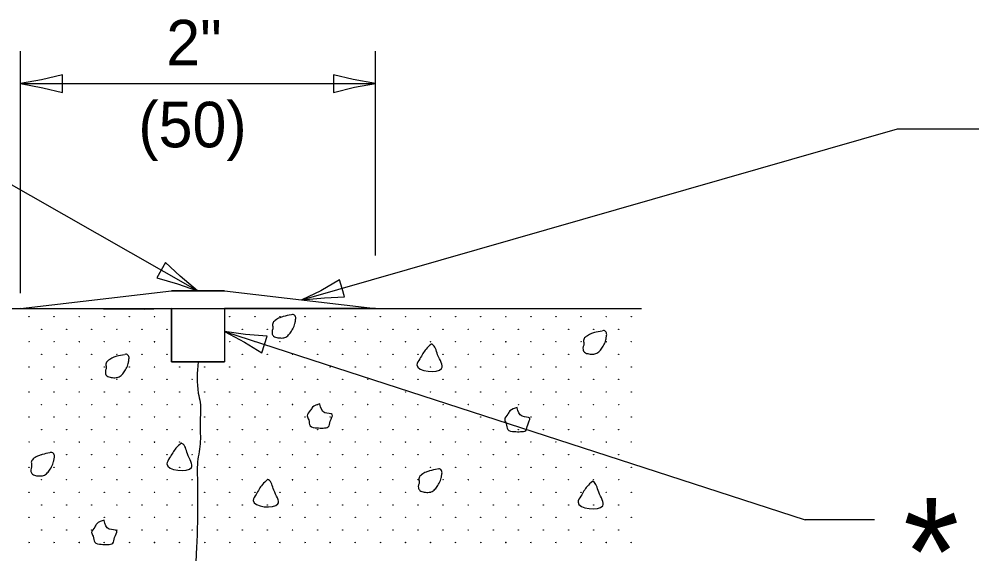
# Model space of a CAD drawing. Extents: x 0 to 2.83, y 0 to 1.83.
# Drawn here: x 0.8083 to 1.0759, y 0.5726 to 0.7217 of the extents above; entities that cross this region are included whole.
import ezdxf

# ---------------------------------------------------------------- set-up
doc = ezdxf.new("R2010")
doc.units = 0
for name, color, linetype in [('RD_Pr_Roadway_Dimensions', 7, 'Continuous'), ('RD_Pr_Roadway_Items', 7, 'Continuous'), ('RD_Pr_Roadway_Notes', 7, 'Continuous'), ('SH_General_Details', 7, 'Continuous')]:
    doc.layers.add(name, color=color, linetype=linetype)

msp = doc.modelspace()

# ---------------------------------------------------------------- linework, layer by layer
at = {"layer": 'RD_Pr_Roadway_Dimensions'}
for p, q in [((0.8087, 0.64533), (0.8087, 0.71282)), ((0.90766, 0.65579), (0.90766, 0.71282)), ((0.8087, 0.70375), (0.90766, 0.70375))]:
    msp.add_line(p, q, dxfattribs=at)
for points in [[(0.82036, 0.70131), (0.82036, 0.70375), (0.82036, 0.70619), (0.81453, 0.70476), (0.8087, 0.70375), (0.81492, 0.70261)], [(0.896, 0.70619), (0.896, 0.70375), (0.896, 0.70131), (0.90183, 0.70274), (0.90766, 0.70375), (0.90144, 0.70488)]]:
    msp.add_lwpolyline(points, close=True, dxfattribs=at)
at = {"layer": 'RD_Pr_Roadway_Items'}
for p, q in [((0.8087, 0.64098), (0.85076, 0.64593)), ((0.8656, 0.64593), (0.85076, 0.64593)), ((0.8656, 0.64593), (0.90766, 0.64098)), ((0.74437, 0.64098), (0.98189, 0.64098)), ((0.85076, 0.64098), (0.85076, 0.62614)), ((0.8656, 0.64098), (0.8656, 0.62614)), ((0.85076, 0.62614), (0.8656, 0.62614))]:
    msp.add_line(p, q, dxfattribs=at)
msp.add_lwpolyline([(0.8087, 0.64098), (0.85076, 0.64593), (0.8656, 0.64593), (0.90766, 0.64098), (0.8656, 0.64098), (0.8656, 0.62614), (0.85076, 0.62614), (0.85076, 0.64098), (0.84336, 0.64076)], close=True, dxfattribs=at)
for centre in [(0.81106, 0.63872), (0.81805, 0.63872), (0.82505, 0.63872), (0.83205, 0.63872), (0.83905, 0.63872), (0.84605, 0.63872), (0.86704, 0.63872), (0.87404, 0.63872), (0.88104, 0.63872), (0.88803, 0.63872), (0.89503, 0.63872), (0.90203, 0.63872), (0.90903, 0.63872), (0.91603, 0.63872), (0.92302, 0.63872), (0.93002, 0.63872), (0.93702, 0.63872), (0.94402, 0.63872), (0.95102, 0.63872), (0.95801, 0.63872), (0.96501, 0.63872), (0.97201, 0.63872), (0.97901, 0.63872), (0.81456, 0.63522), (0.82155, 0.63522), (0.82855, 0.63522), (0.83555, 0.63522), (0.84255, 0.63522), (0.84955, 0.63522), (0.87054, 0.63522), (0.87754, 0.63522), (0.88453, 0.63522), (0.89153, 0.63522), (0.89853, 0.63522), (0.90553, 0.63522), (0.91253, 0.63522), (0.91952, 0.63522), (0.92652, 0.63522), (0.93352, 0.63522), (0.94052, 0.63522), (0.94752, 0.63522), (0.95451, 0.63522), (0.96151, 0.63522), (0.96851, 0.63522), (0.97551, 0.63522), (0.81106, 0.63172), (0.81805, 0.63172), (0.82505, 0.63172), (0.83205, 0.63172), (0.83905, 0.63172), (0.84605, 0.63172), (0.86704, 0.63172), (0.88104, 0.63172), (0.88803, 0.63172), (0.89503, 0.63172), (0.90203, 0.63172), (0.90903, 0.63172), (0.91603, 0.63172), (0.92302, 0.63172), (0.93002, 0.63172), (0.93702, 0.63172), (0.94402, 0.63172), (0.95102, 0.63172), (0.95801, 0.63172), (0.96501, 0.63172), (0.97201, 0.63172), (0.97901, 0.63172), (0.81456, 0.62822), (0.82155, 0.62822), (0.82855, 0.62822), (0.83555, 0.62822), (0.84255, 0.62822), (0.84955, 0.62822), (0.87054, 0.62822), (0.87754, 0.62822), (0.88453, 0.62822), (0.89153, 0.62822), (0.89853, 0.62822), (0.90553, 0.62822), (0.91253, 0.62822), (0.91952, 0.62822), (0.92652, 0.62822), (0.93352, 0.62822), (0.94052, 0.62822), (0.94752, 0.62822), (0.95451, 0.62822), (0.96151, 0.62822), (0.96851, 0.62822), (0.97551, 0.62822), (0.81106, 0.62472), (0.81805, 0.62472), (0.82505, 0.62472), (0.83205, 0.62472), (0.83905, 0.62472), (0.84605, 0.62472), (0.85304, 0.62472), (0.86004, 0.62472), (0.86704, 0.62472), (0.87404, 0.62472), (0.88104, 0.62472), (0.88803, 0.62472), (0.89503, 0.62472), (0.90203, 0.62472), (0.90903, 0.62472), (0.91603, 0.62472), (0.92302, 0.62472), (0.93002, 0.62472), (0.93702, 0.62472), (0.94402, 0.62472), (0.95102, 0.62472), (0.95801, 0.62472), (0.96501, 0.62472), (0.97201, 0.62472), (0.97901, 0.62472), (0.81456, 0.62122), (0.82155, 0.62122), (0.82855, 0.62122), (0.83555, 0.62122), (0.84255, 0.62122), (0.84955, 0.62122), (0.85654, 0.62122), (0.86354, 0.62122), (0.87054, 0.62122), (0.87754, 0.62122), (0.88453, 0.62122), (0.89153, 0.62122), (0.89853, 0.62122), (0.90553, 0.62122), (0.91253, 0.62122), (0.91952, 0.62122), (0.92652, 0.62122), (0.93352, 0.62122), (0.94052, 0.62122), (0.94752, 0.62122), (0.95451, 0.62122), (0.96151, 0.62122), (0.96851, 0.62122), (0.97551, 0.62122), (0.81106, 0.61772), (0.81805, 0.61772), (0.82505, 0.61772), (0.83205, 0.61772), (0.83905, 0.61772), (0.84605, 0.61772), (0.85304, 0.61772), (0.86004, 0.61772), (0.86704, 0.61772), (0.87404, 0.61772), (0.88104, 0.61772), (0.88803, 0.61772), (0.89503, 0.61772), (0.90203, 0.61772), (0.90903, 0.61772), (0.91603, 0.61772), (0.92302, 0.61772), (0.93002, 0.61772), (0.93702, 0.61772), (0.94402, 0.61772), (0.95102, 0.61772), (0.95801, 0.61772), (0.96501, 0.61772), (0.97201, 0.61772), (0.97901, 0.61772), (0.81456, 0.61423), (0.82155, 0.61423), (0.82855, 0.61423), (0.83555, 0.61423), (0.84255, 0.61423), (0.84955, 0.61423), (0.85654, 0.61423), (0.86354, 0.61423), (0.87054, 0.61423), (0.87754, 0.61423), (0.88453, 0.61423), (0.89153, 0.61423), (0.89853, 0.61423), (0.90553, 0.61423), (0.91253, 0.61423), (0.91952, 0.61423), (0.92652, 0.61423), (0.93352, 0.61423), (0.94052, 0.61423), (0.94752, 0.61423), (0.95451, 0.61423), (0.96151, 0.61423), (0.96851, 0.61423), (0.97551, 0.61423), (0.81106, 0.61073), (0.81805, 0.61073), (0.82505, 0.61073), (0.83205, 0.61073), (0.83905, 0.61073), (0.84605, 0.61073), (0.85304, 0.61073), (0.86004, 0.61073), (0.86704, 0.61073), (0.87404, 0.61073), (0.88104, 0.61073), (0.88803, 0.61073), (0.89503, 0.61073), (0.90203, 0.61073), (0.90903, 0.61073), (0.91603, 0.61073), (0.92302, 0.61073), (0.93002, 0.61073), (0.93702, 0.61073), (0.94402, 0.61073), (0.95102, 0.61073), (0.95801, 0.61073), (0.96501, 0.61073), (0.97201, 0.61073), (0.97901, 0.61073), (0.81456, 0.60723), (0.82155, 0.60723), (0.82855, 0.60723), (0.83555, 0.60723), (0.84255, 0.60723), (0.84955, 0.60723), (0.85654, 0.60723), (0.86354, 0.60723), (0.87054, 0.60723), (0.87754, 0.60723), (0.88453, 0.60723), (0.89153, 0.60723), (0.89853, 0.60723), (0.90553, 0.60723), (0.91253, 0.60723), (0.91952, 0.60723), (0.92652, 0.60723), (0.93352, 0.60723), (0.94052, 0.60723), (0.94752, 0.60723), (0.95451, 0.60723), (0.96151, 0.60723), (0.96851, 0.60723), (0.97551, 0.60723), (0.81106, 0.60373), (0.81805, 0.60373), (0.82505, 0.60373), (0.83205, 0.60373), (0.83905, 0.60373), (0.84605, 0.60373), (0.85304, 0.60373), (0.86004, 0.60373), (0.86704, 0.60373), (0.87404, 0.60373), (0.88104, 0.60373), (0.88803, 0.60373), (0.89503, 0.60373), (0.90203, 0.60373), (0.90903, 0.60373), (0.91603, 0.60373), (0.92302, 0.60373), (0.93002, 0.60373), (0.93702, 0.60373), (0.94402, 0.60373), (0.95102, 0.60373), (0.95801, 0.60373), (0.96501, 0.60373), (0.97201, 0.60373), (0.97901, 0.60373), (0.81456, 0.60023), (0.82155, 0.60023), (0.82855, 0.60023), (0.83555, 0.60023), (0.84255, 0.60023), (0.84955, 0.60023), (0.85654, 0.60023), (0.86354, 0.60023), (0.87054, 0.60023), (0.87754, 0.60023), (0.88453, 0.60023), (0.89153, 0.60023), (0.89853, 0.60023), (0.90553, 0.60023), (0.91253, 0.60023), (0.91952, 0.60023), (0.92652, 0.60023), (0.93352, 0.60023), (0.94052, 0.60023), (0.94752, 0.60023), (0.95451, 0.60023), (0.96151, 0.60023), (0.96851, 0.60023), (0.97551, 0.60023), (0.81106, 0.59673), (0.81805, 0.59673), (0.82505, 0.59673), (0.83205, 0.59673), (0.83905, 0.59673), (0.84605, 0.59673), (0.85304, 0.59673), (0.86004, 0.59673), (0.86704, 0.59673), (0.87404, 0.59673), (0.88104, 0.59673), (0.88803, 0.59673), (0.89503, 0.59673), (0.90203, 0.59673), (0.90903, 0.59673), (0.91603, 0.59673), (0.92302, 0.59673), (0.93002, 0.59673), (0.93702, 0.59673), (0.94402, 0.59673), (0.95102, 0.59673), (0.95801, 0.59673), (0.96501, 0.59673), (0.97201, 0.59673), (0.97901, 0.59673), (0.81456, 0.59323), (0.82155, 0.59323), (0.82855, 0.59323), (0.83555, 0.59323), (0.84255, 0.59323), (0.84955, 0.59323), (0.85654, 0.59323), (0.86354, 0.59323), (0.87054, 0.59323), (0.87754, 0.59323), (0.88453, 0.59323), (0.89153, 0.59323), (0.89853, 0.59323), (0.90553, 0.59323), (0.91253, 0.59323), (0.91952, 0.59323), (0.92652, 0.59323), (0.93352, 0.59323), (0.94052, 0.59323), (0.94752, 0.59323), (0.95451, 0.59323), (0.96151, 0.59323), (0.96851, 0.59323), (0.97551, 0.59323), (0.81106, 0.58973), (0.81805, 0.58973), (0.82505, 0.58973), (0.83205, 0.58973), (0.83905, 0.58973), (0.84605, 0.58973), (0.85304, 0.58973), (0.86004, 0.58973), (0.86704, 0.58973), (0.87404, 0.58973), (0.88104, 0.58973), (0.88803, 0.58973), (0.89503, 0.58973), (0.90203, 0.58973), (0.90903, 0.58973), (0.91603, 0.58973), (0.92302, 0.58973), (0.93002, 0.58973), (0.93702, 0.58973), (0.94402, 0.58973), (0.95102, 0.58973), (0.95801, 0.58973), (0.96501, 0.58973), (0.97201, 0.58973), (0.97901, 0.58973), (0.81456, 0.58623), (0.82155, 0.58623), (0.82855, 0.58623), (0.83555, 0.58623), (0.84255, 0.58623), (0.84955, 0.58623), (0.85654, 0.58623), (0.86354, 0.58623), (0.87054, 0.58623), (0.87754, 0.58623), (0.88453, 0.58623), (0.89153, 0.58623), (0.89853, 0.58623), (0.90553, 0.58623), (0.91253, 0.58623), (0.91952, 0.58623), (0.92652, 0.58623), (0.93352, 0.58623), (0.94052, 0.58623), (0.94752, 0.58623), (0.95451, 0.58623), (0.96151, 0.58623), (0.96851, 0.58623), (0.97551, 0.58623), (0.81106, 0.58274), (0.81805, 0.58274), (0.82505, 0.58274), (0.83205, 0.58274), (0.83905, 0.58274), (0.84605, 0.58274), (0.85304, 0.58274), (0.86004, 0.58274), (0.86704, 0.58274), (0.87404, 0.58274), (0.88104, 0.58274), (0.88803, 0.58274), (0.89503, 0.58274), (0.90203, 0.58274), (0.90903, 0.58274), (0.91603, 0.58274), (0.92302, 0.58274), (0.93002, 0.58274), (0.93702, 0.58274), (0.94402, 0.58274), (0.95102, 0.58274), (0.95801, 0.58274), (0.96501, 0.58274), (0.97201, 0.58274), (0.97901, 0.58274), (0.81456, 0.57924), (0.82155, 0.57924), (0.82855, 0.57924), (0.83555, 0.57924), (0.84255, 0.57924), (0.84955, 0.57924), (0.85654, 0.57924), (0.86354, 0.57924), (0.87054, 0.57924), (0.87754, 0.57924), (0.88453, 0.57924), (0.89153, 0.57924), (0.89853, 0.57924), (0.90553, 0.57924), (0.91253, 0.57924), (0.91952, 0.57924), (0.92652, 0.57924), (0.93352, 0.57924), (0.94052, 0.57924), (0.94752, 0.57924), (0.95451, 0.57924), (0.96151, 0.57924), (0.96851, 0.57924), (0.97551, 0.57924), (0.81106, 0.57574), (0.81805, 0.57574), (0.82505, 0.57574), (0.83205, 0.57574), (0.83905, 0.57574), (0.84605, 0.57574), (0.85304, 0.57574), (0.86004, 0.57574), (0.86704, 0.57574), (0.87404, 0.57574), (0.88104, 0.57574), (0.88803, 0.57574), (0.89503, 0.57574), (0.90203, 0.57574), (0.90903, 0.57574), (0.91603, 0.57574), (0.92302, 0.57574), (0.93002, 0.57574), (0.93702, 0.57574), (0.94402, 0.57574), (0.95102, 0.57574), (0.95801, 0.57574), (0.96501, 0.57574), (0.97201, 0.57574), (0.97901, 0.57574)]:
    msp.add_circle(centre, 0.0000495, dxfattribs=at)
for points in [[(0.88417, 0.63922), (0.88197, 0.63877), (0.88098, 0.63842), (0.87972, 0.63771), (0.879, 0.63686), (0.87905, 0.63573), (0.87883, 0.63404), (0.87927, 0.6333), (0.88046, 0.63286), (0.88182, 0.63281), (0.88294, 0.6332), (0.88385, 0.63414), (0.88464, 0.63533), (0.88519, 0.63679), (0.88536, 0.63771), (0.88536, 0.63872), (0.88474, 0.63934), (0.88425, 0.63929)], [(0.9709, 0.63472), (0.9687, 0.63428), (0.96771, 0.63393), (0.96644, 0.63321), (0.96573, 0.63237), (0.96578, 0.63123), (0.96555, 0.62955), (0.966, 0.62881), (0.96719, 0.62836), (0.96855, 0.62831), (0.96966, 0.62871), (0.97058, 0.62965), (0.97137, 0.63084), (0.97191, 0.6323), (0.97208, 0.63321), (0.97208, 0.63423), (0.97147, 0.63485), (0.97097, 0.6348)], [(0.92325, 0.63108), (0.92179, 0.6297), (0.92003, 0.62698), (0.91924, 0.6253), (0.92612, 0.62428), (0.92501, 0.62812), (0.92347, 0.63104), (0.9232, 0.63116)], [(0.8377, 0.62813), (0.8355, 0.62768), (0.83451, 0.62733), (0.83324, 0.62662), (0.83253, 0.62578), (0.83258, 0.62464), (0.83235, 0.62295), (0.8328, 0.62221), (0.83399, 0.62177), (0.83535, 0.62172), (0.83646, 0.62211), (0.83738, 0.62305), (0.83817, 0.62424), (0.83871, 0.6257), (0.83889, 0.62662), (0.83889, 0.62763), (0.83827, 0.62825), (0.83777, 0.6282)], [(0.85818, 0.62614), (0.85826, 0.61742), (0.85877, 0.61483), (0.85877, 0.60916), (0.85877, 0.60322), (0.858, 0.59755), (0.858, 0.59367), (0.858, 0.58593), (0.858, 0.58102), (0.85774, 0.5738), (0.85749, 0.56812), (0.85774, 0.56296), (0.85877, 0.55753), (0.85955, 0.55134), (0.85955, 0.54411), (0.85929, 0.53869), (0.85818, 0.52964)], [(0.89213, 0.61443), (0.89011, 0.61346), (0.88949, 0.61252), (0.88865, 0.61104), (0.88904, 0.60998), (0.88949, 0.60829), (0.89134, 0.60772), (0.8931, 0.60767), (0.89451, 0.60802), (0.89505, 0.60958), (0.89562, 0.61144), (0.89354, 0.61195), (0.89213, 0.61433)], [(0.94719, 0.61341), (0.94516, 0.61244), (0.94454, 0.6115), (0.9437, 0.61002), (0.9441, 0.60896), (0.94454, 0.60727), (0.9464, 0.6067), (0.94815, 0.60666), (0.94956, 0.607), (0.95011, 0.60856), (0.95068, 0.61042), (0.9486, 0.61094), (0.94719, 0.61331)], [(0.85348, 0.60343), (0.85202, 0.60204), (0.85026, 0.59932), (0.84947, 0.59764), (0.85635, 0.59662), (0.85524, 0.60046), (0.8537, 0.60338), (0.85343, 0.6035)], [(0.8169, 0.60073), (0.81469, 0.60028), (0.8137, 0.59994), (0.81244, 0.59922), (0.81172, 0.59838), (0.81177, 0.59724), (0.81155, 0.59556), (0.812, 0.59481), (0.81318, 0.59437), (0.81455, 0.59432), (0.81566, 0.59471), (0.81657, 0.59566), (0.81737, 0.59684), (0.81791, 0.5983), (0.81808, 0.59922), (0.81808, 0.60023), (0.81746, 0.60085), (0.81697, 0.6008)], [(0.92498, 0.59616), (0.92277, 0.59571), (0.92179, 0.59537), (0.92052, 0.59465), (0.91981, 0.59381), (0.91986, 0.59267), (0.91963, 0.59099), (0.92008, 0.59025), (0.92127, 0.5898), (0.92263, 0.58975), (0.92374, 0.59015), (0.92466, 0.59109), (0.92545, 0.59228), (0.92599, 0.59374), (0.92616, 0.59465), (0.92616, 0.59566), (0.92555, 0.59628), (0.92505, 0.59623)], [(0.87758, 0.59328), (0.87612, 0.59189), (0.87437, 0.58917), (0.87357, 0.58749), (0.88045, 0.58648), (0.87934, 0.59031), (0.8778, 0.59323), (0.87753, 0.59335)], [(0.96816, 0.59278), (0.9667, 0.59139), (0.96494, 0.58867), (0.96415, 0.58699), (0.97103, 0.58597), (0.96991, 0.58981), (0.96838, 0.59273), (0.96811, 0.59285)], [(0.83201, 0.58195), (0.82998, 0.58099), (0.82937, 0.58005), (0.82852, 0.57856), (0.82892, 0.5775), (0.82937, 0.57582), (0.83122, 0.57525), (0.83298, 0.5752), (0.83439, 0.57555), (0.83493, 0.5771), (0.8355, 0.57896), (0.83342, 0.57948), (0.83201, 0.58185)]]:
    msp.add_spline(points, degree=3, dxfattribs=at)
at = {"layer": 'RD_Pr_Roadway_Notes'}
for p, q in [((0.88714, 0.6434), (1.0532, 0.69116)), ((1.0532, 0.69116), (1.07592, 0.69116)), ((0.85804, 0.64593), (0.78805, 0.68587)), ((0.8656, 0.63459), (1.02746, 0.58208)), ((1.04683, 0.58208), (1.02746, 0.58208))]:
    msp.add_line(p, q, dxfattribs=at)
for points in [[(0.84912, 0.65383), (0.84791, 0.65171), (0.8467, 0.64959), (0.85248, 0.64794), (0.85804, 0.64593), (0.8532, 0.65)], [(0.89902, 0.64427), (0.89835, 0.64662), (0.89768, 0.64897), (0.89247, 0.64598), (0.88714, 0.6434), (0.89343, 0.64403)], [(0.87594, 0.62867), (0.8767, 0.63099), (0.87745, 0.63331), (0.87146, 0.63375), (0.8656, 0.63459), (0.87117, 0.63159)]]:
    msp.add_lwpolyline(points, close=True, dxfattribs=at)
at = {"layer": 'SH_General_Details'}
msp.add_circle((0.87404, 0.63172), 0.0000495, dxfattribs=at)

# ---------------------------------------------------------------- texts
at = {"layer": 'RD_Pr_Roadway_Dimensions'}
for s, p in [('2"', (0.84933, 0.70883)), ('(50)', (0.84154, 0.68597))]:
    msp.add_text(s, height=0.0127, dxfattribs=at).set_placement(p)
at = {"layer": 'RD_Pr_Roadway_Notes'}
msp.add_text('*', height=0.03, dxfattribs=at).set_placement((1.05484, 0.55816))

doc.saveas('drawing.dxf')
